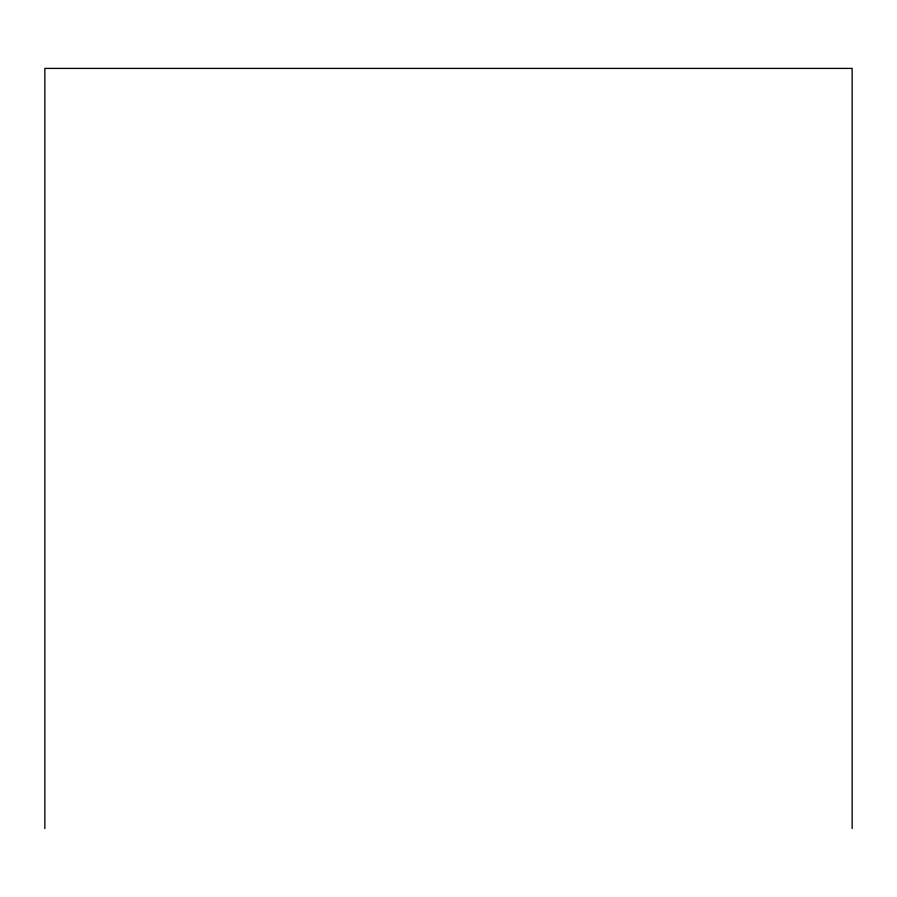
<?xml version="1.0" encoding="UTF-8"?>
<svg xmlns="http://www.w3.org/2000/svg" width="897" height="897" viewBox="0 0 897 897"><rect width="100%" height="100%" fill="white"/><g stroke="black" fill="none" stroke-linecap="round" stroke-linejoin="round"><path stroke-width="1.35" d="M852.15 828.593L852.15 68.407L44.85 68.407L44.85 828.593"/></g></svg>
